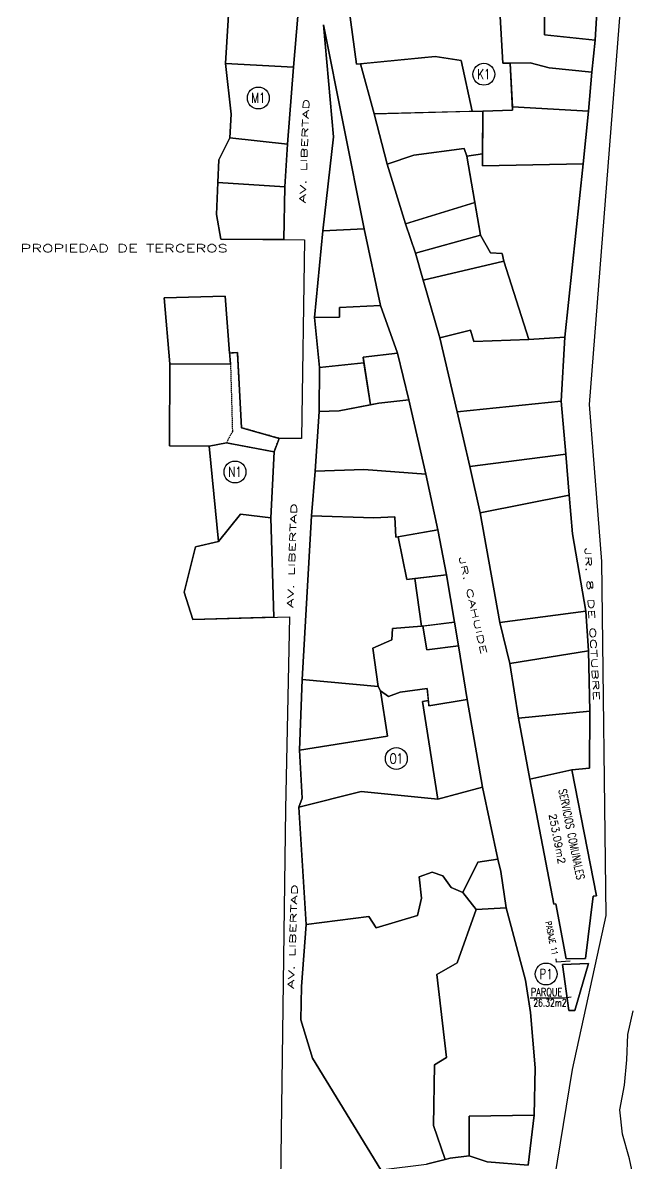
# Model space of a CAD drawing. Extents: x 425265 to 425664, y 8434748 to 8436646.
# Drawn here: x 425342.9 to 425456.7, y 8435354.2 to 8435568 of the extents above; entities that cross this region are included whole.
import ezdxf
from ezdxf.enums import TextEntityAlignment as Align

# ---------------------------------------------------------------- set-up
doc = ezdxf.new("R2010")
doc.units = 0
doc.header["$MEASUREMENT"] = 0
doc.linetypes.add('HIDDEN', pattern=[0.375, 0.25, -0.125])
doc.layers.add('RASTER', color=7, linetype='CONTINUOUS')
doc.styles.add('ROMAND', font='romand.shx')
doc.styles.add('ROMANS', font='romans.shx')

msp = doc.modelspace()

# ---------------------------------------------------------------- linework, layer by layer
at = {"layer": 'RASTER'}
for points in [[(425453.17, 8435217.71), (425444.45, 8435245.84), (425431.75, 8435243.75), (425433.91, 8435231.8), (425415.02, 8435226.97), (425415.78, 8435233.62), (425416.49, 8435234.32), (425413.47, 8435257.78), (425422.53, 8435258.63), (425420.82, 8435268.89), (425405.44, 8435271.18), (425390.24, 8435274.93), (425391.2, 8435311.62), (425424.92, 8435313.05), (425428.57, 8435313.22), (425428.8, 8435306.03), (425443.26, 8435306.61), (425440.83, 8435340.86), (425445.9, 8435371.8), (425452.2, 8435400.66), (425451.4, 8435467.03), (425449.08, 8435496.45), (425456.62, 8435592.87)], [(425381.88, 8435576.62), (425380.88, 8435560.3), (425381.92, 8435550.86), (425381.66, 8435546.37), (425379.62, 8435542.3), (425379.4, 8435538.05), (425379.18, 8435532.06), (425379.99, 8435527.38), (425395.69, 8435527.3), (425395.1, 8435490.03), (425390.95, 8435490.08), (425383.88, 8435492.07), (425383.09, 8435506.15), (425381.64, 8435506.06), (425380.83, 8435516.73), (425369.38, 8435516.44), (425370.4, 8435504.03), (425370.38, 8435488.68), (425377.83, 8435488.61), (425379.53, 8435470.74), (425375.24, 8435469.77), (425373.14, 8435461.27), (425374.76, 8435456.12), (425392.84, 8435456.62), (425392.09, 8435420.6), (425391.13, 8435346.25)], [(425450.63, 8435573.13), (425450.16, 8435564.7), (425449.5, 8435558.73), (425448.92, 8435551.41), (425447.91, 8435541.51), (425444.47, 8435509.04), (425443.79, 8435497.06), (425444.64, 8435487.09), (425445.3, 8435479.42), (425445.92, 8435472.2), (425448.42, 8435457.66), (425448.89, 8435450.28), (425449.16, 8435438.98), (425449.08, 8435428.28), (425445.8, 8435427.93), (425450.38, 8435404.37), (425449.79, 8435404.27), (425448.36, 8435392.61), (425444.72, 8435392.56), (425442.78, 8435402.83), (425442.39, 8435402.75), (425437.88, 8435426.22), (425435.77, 8435437.62), (425434.13, 8435447.89), (425432.3, 8435455.58), (425428.57, 8435476.14), (425426.64, 8435484.83), (425424.29, 8435495.06), (425421.06, 8435508.94), (425417.93, 8435519.75), (425416.46, 8435524.79), (425414.61, 8435530.29), (425411.18, 8435541.47), (425408.73, 8435550.91), (425406.16, 8435560.26), (425405.42, 8435560.19), (425403.62, 8435573.67)], [(425409.99, 8435352.97), (425397.15, 8435373.89), (425395.01, 8435381.08), (425395.11, 8435387.38), (425395.99, 8435398.94), (425394.61, 8435420.95), (425395.25, 8435422.63), (425394.74, 8435431.62), (425395.22, 8435444.91), (425396.98, 8435475.56), (425397.68, 8435483.93), (425398.42, 8435495.1), (425398.46, 8435503.35), (425397.56, 8435512.71), (425399.13, 8435528.99), (425401.08, 8435546.58), (425399.25, 8435567.6), (425406.87, 8435529.35), (425409.92, 8435514.97), (425413.11, 8435506.02), (425415.2, 8435497.27), (425418.44, 8435483.34), (425420.64, 8435472.92), (425422.28, 8435464.53), (425423.79, 8435455.65), (425424.52, 8435451.21), (425426.19, 8435441.15), (425429.03, 8435424.69), (425431.88, 8435411.24), (425432.45, 8435408.91), (425433.48, 8435402.09), (425437.11, 8435388.52), (425438.06, 8435382.49), (425438.9, 8435372.08), (425438.71, 8435363.23), (425437.62, 8435353.89), (425429.89, 8435354.51), (425426.56, 8435355.59), (425422.99, 8435355.16), (425422.02, 8435354.92), (425418.52, 8435354.06)]]:
    msp.add_lwpolyline(points, dxfattribs=at)
for points in [[(425394.96, 8435575.9), (425393.61, 8435559.61), (425392.49, 8435545.2), (425391.97, 8435537.22), (425391.79, 8435527.32), (425379.99, 8435527.38), (425379.18, 8435532.06), (425379.4, 8435538.05), (425379.62, 8435542.3), (425381.66, 8435546.37), (425381.92, 8435550.86), (425380.88, 8435560.3), (425381.88, 8435576.62)], [(425394.96, 8435575.9), (425381.88, 8435576.62), (425380.88, 8435560.3), (425393.61, 8435559.61)], [(425432.1, 8435573.58), (425425.05, 8435573.81), (425413.97, 8435573.23), (425413.72, 8435575.11), (425403.62, 8435573.67), (425405.42, 8435560.19), (425420.15, 8435561.61), (425425.05, 8435560.91), (425427.07, 8435551.37), (425429.12, 8435551.42), (425434.67, 8435551.61), (425434.22, 8435560.4), (425432.82, 8435560.4)], [(425450.16, 8435564.7), (425440.67, 8435565.73), (425440.63, 8435573.38), (425439.44, 8435574.11), (425436.8, 8435574.28), (425432.1, 8435573.58), (425432.82, 8435560.4), (425434.22, 8435560.4), (425437.97, 8435560.47), (425441.54, 8435559.52), (425449.5, 8435558.73)], [(425450.63, 8435573.13), (425440.63, 8435573.38), (425440.67, 8435565.73), (425450.16, 8435564.7)], [(425399.25, 8435567.6), (425401.08, 8435546.58), (425399.13, 8435528.99), (425406.87, 8435529.35)], [(425393.61, 8435559.61), (425380.88, 8435560.3), (425381.92, 8435550.86), (425381.66, 8435546.37), (425392.49, 8435545.2)], [(425425.05, 8435560.91), (425420.15, 8435561.61), (425406.16, 8435560.26), (425408.73, 8435550.91), (425427.07, 8435551.37)], [(425449.5, 8435558.73), (425441.54, 8435559.52), (425437.97, 8435560.47), (425434.22, 8435560.4), (425434.64, 8435552.21), (425448.92, 8435551.41)], [(425448.92, 8435551.41), (425434.64, 8435552.21), (425434.67, 8435551.61), (425429.12, 8435551.42), (425429.01, 8435541.12), (425447.91, 8435541.51)], [(425429.12, 8435551.42), (425408.73, 8435550.91), (425411.18, 8435541.47), (425416.16, 8435543.13), (425425.57, 8435544.38), (425426.11, 8435542.98), (425429.04, 8435543.37)], [(425392.49, 8435545.2), (425381.66, 8435546.37), (425379.62, 8435542.3), (425379.4, 8435538.05), (425391.97, 8435537.22)], [(425411.18, 8435541.47), (425414.61, 8435530.29), (425427.6, 8435534.3), (425426.11, 8435542.98), (425425.57, 8435544.38), (425416.16, 8435543.13)], [(425447.91, 8435541.51), (425429.01, 8435541.12), (425429.04, 8435543.37), (425426.11, 8435542.98), (425428.66, 8435528.14), (425430.55, 8435524.85), (425432.75, 8435524.72), (425433.06, 8435523.31), (425437.73, 8435508.63), (425444.47, 8435509.04)], [(425391.97, 8435537.22), (425379.4, 8435538.05), (425379.18, 8435532.06), (425379.99, 8435527.38), (425391.79, 8435527.32)], [(425427.6, 8435534.3), (425414.61, 8435530.29), (425416.46, 8435524.79), (425428.66, 8435528.14)], [(425406.87, 8435529.35), (425399.13, 8435528.99), (425397.56, 8435512.71), (425402.26, 8435512.76), (425402.23, 8435514.61), (425409.92, 8435514.97)], [(425432.75, 8435524.72), (425430.55, 8435524.85), (425428.66, 8435528.14), (425416.46, 8435524.79), (425417.93, 8435519.75), (425433.06, 8435523.31)], [(425433.06, 8435523.31), (425417.93, 8435519.75), (425421.06, 8435508.94), (425426.79, 8435510.34), (425427.39, 8435508.22), (425437.73, 8435508.63)], [(425380.83, 8435516.73), (425369.38, 8435516.44), (425370.4, 8435504.03), (425381.8, 8435503.97)], [(425380.83, 8435516.73), (425381.64, 8435506.06), (425383.09, 8435506.15), (425383.88, 8435492.07), (425390.95, 8435490.08), (425389.96, 8435487.57), (425389.36, 8435475.18), (425389.9, 8435456.54), (425374.76, 8435456.12), (425373.14, 8435461.27), (425375.24, 8435469.77), (425379.53, 8435470.74), (425377.83, 8435488.61), (425370.38, 8435488.68), (425370.4, 8435504.03), (425369.38, 8435516.44)], [(425409.92, 8435514.97), (425402.23, 8435514.61), (425402.26, 8435512.76), (425397.56, 8435512.71), (425398.46, 8435503.35), (425406.81, 8435504.24), (425406.65, 8435505.28), (425413.11, 8435506.02)], [(425427.39, 8435508.22), (425426.79, 8435510.34), (425421.06, 8435508.94), (425424.29, 8435495.06), (425443.79, 8435497.06), (425444.47, 8435509.04), (425437.73, 8435508.63)], [(425370.38, 8435488.68), (425377.83, 8435488.61), (425381.02, 8435489.26), (425389.96, 8435487.57), (425390.95, 8435490.08), (425383.88, 8435492.07), (425383.09, 8435506.15), (425381.64, 8435506.06), (425381.8, 8435503.97), (425370.4, 8435504.03)], [(425413.11, 8435506.02), (425406.65, 8435505.28), (425408.01, 8435496.38), (425409.62, 8435496.7), (425415.2, 8435497.27)], [(425406.81, 8435504.24), (425398.46, 8435503.35), (425398.42, 8435495.1), (425402.17, 8435495.23), (425408.01, 8435496.38)], [(425415.2, 8435497.27), (425409.62, 8435496.7), (425402.17, 8435495.23), (425398.42, 8435495.1), (425397.68, 8435483.93), (425406.77, 8435484.21), (425418.44, 8435483.34)], [(425443.79, 8435497.06), (425424.29, 8435495.06), (425426.64, 8435484.83), (425444.64, 8435487.09)], [(425389.96, 8435487.57), (425381.02, 8435489.26), (425377.83, 8435488.61), (425379.53, 8435470.74), (425383.7, 8435475.85), (425389.36, 8435475.18)], [(425444.64, 8435487.09), (425426.64, 8435484.83), (425428.57, 8435476.14), (425445.3, 8435479.42)], [(425418.44, 8435483.34), (425406.77, 8435484.21), (425397.68, 8435483.93), (425396.98, 8435475.56), (425408.68, 8435475.19), (425412.62, 8435475.36), (425412.8, 8435471.57), (425420.64, 8435472.92)], [(425445.92, 8435472.2), (425445.3, 8435479.42), (425428.57, 8435476.14), (425432.3, 8435455.58), (425448.42, 8435457.66)], [(425389.36, 8435475.18), (425383.7, 8435475.85), (425379.53, 8435470.74), (425375.24, 8435469.77), (425373.14, 8435461.27), (425374.76, 8435456.12), (425389.9, 8435456.54)], [(425395.22, 8435444.91), (425409.5, 8435443.56), (425408.48, 8435450.74), (425412.06, 8435452.3), (425412.15, 8435454.44), (425417.63, 8435454.88), (425416.32, 8435463.79), (425414.88, 8435463.61), (425413.24, 8435471.64), (425412.8, 8435471.57), (425412.62, 8435475.36), (425408.68, 8435475.19), (425396.98, 8435475.56)], [(425420.64, 8435472.92), (425413.24, 8435471.64), (425414.88, 8435463.61), (425422.28, 8435464.53)], [(425422.28, 8435464.53), (425416.32, 8435463.79), (425417.63, 8435454.88), (425423.79, 8435455.65)], [(425448.42, 8435457.66), (425432.3, 8435455.58), (425434.13, 8435447.89), (425448.89, 8435450.28)], [(425423.79, 8435455.65), (425417.83, 8435454.91), (425418.57, 8435450.47), (425424.52, 8435451.21)], [(425424.52, 8435451.21), (425418.57, 8435450.47), (425417.83, 8435454.91), (425417.63, 8435454.88), (425412.15, 8435454.44), (425412.06, 8435452.3), (425408.48, 8435450.74), (425409.5, 8435443.56), (425409.9, 8435442.75), (425411.41, 8435441.69), (425413.57, 8435442.48), (425418.67, 8435443.18), (425418.99, 8435439.95), (425426.19, 8435441.15)], [(425448.89, 8435450.28), (425434.13, 8435447.89), (425435.77, 8435437.62), (425449.16, 8435438.98)], [(425409.9, 8435442.75), (425409.5, 8435443.56), (425395.22, 8435444.91), (425394.74, 8435431.62), (425411.23, 8435434.26)], [(425395.25, 8435422.63), (425394.61, 8435420.95), (425406.3, 8435423.88), (425420.68, 8435422.43), (425417.81, 8435440.76), (425418.89, 8435440.94), (425418.67, 8435443.18), (425413.57, 8435442.48), (425411.41, 8435441.69), (425409.9, 8435442.75), (425411.23, 8435434.26), (425394.74, 8435431.62)], [(425426.19, 8435441.15), (425418.99, 8435439.95), (425418.89, 8435440.94), (425417.81, 8435440.76), (425420.68, 8435422.43), (425429.03, 8435424.69)], [(425449.16, 8435438.98), (425435.77, 8435437.62), (425437.88, 8435426.22), (425445.8, 8435427.93), (425449.08, 8435428.28)], [(425445.8, 8435427.93), (425437.88, 8435426.22), (425442.39, 8435402.75), (425442.78, 8435402.83), (425444.72, 8435392.56), (425448.36, 8435392.61), (425449.79, 8435404.27), (425450.38, 8435404.37)], [(425429.03, 8435424.69), (425420.68, 8435422.43), (425406.3, 8435423.88), (425394.61, 8435420.95), (425395.99, 8435398.94), (425407.74, 8435400.44), (425409.09, 8435398.33), (425416.85, 8435400.67), (425417.59, 8435403.89), (425417.18, 8435407.92), (425419.58, 8435408.8), (425421.61, 8435408.1), (425423.15, 8435405.88), (425425.37, 8435404.97), (425428.13, 8435410.63), (425431.88, 8435411.24)], [(425432.45, 8435408.91), (425431.88, 8435411.24), (425428.13, 8435410.63), (425425.37, 8435404.97), (425427.84, 8435401.76), (425433.48, 8435402.09)], [(425420.47, 8435389.58), (425424.28, 8435391.78), (425427.84, 8435401.76), (425425.37, 8435404.97), (425423.15, 8435405.88), (425421.61, 8435408.1), (425419.58, 8435408.8), (425417.18, 8435407.92), (425417.59, 8435403.89), (425416.85, 8435400.67), (425409.09, 8435398.33), (425407.74, 8435400.44), (425395.99, 8435398.94), (425395.11, 8435387.38), (425395.01, 8435381.08), (425397.15, 8435373.89), (425409.99, 8435352.97), (425418.52, 8435354.06), (425422.02, 8435354.92), (425419.83, 8435361.3), (425420.03, 8435372.7), (425422.31, 8435374.04)], [(425437.11, 8435388.52), (425433.48, 8435402.09), (425427.84, 8435401.76), (425424.28, 8435391.78), (425420.47, 8435389.58), (425422.31, 8435374.04), (425420.03, 8435372.7), (425419.83, 8435361.3), (425422.02, 8435354.92), (425422.99, 8435355.16), (425426.56, 8435355.59), (425426.51, 8435363.04), (425438.71, 8435363.23), (425438.9, 8435372.08), (425438.06, 8435382.49)], [(425448.93, 8435391.67), (425444.03, 8435391.47), (425445.2, 8435382.85), (425446.35, 8435382.83)], [(425448.93, 8435391.67), (425446.35, 8435382.83), (425445.2, 8435382.85), (425444.03, 8435391.47)], [(425438.71, 8435363.23), (425426.51, 8435363.04), (425426.56, 8435355.59), (425429.89, 8435354.51), (425437.62, 8435353.89)]]:
    msp.add_lwpolyline(points, close=True, dxfattribs=at)
at = {"layer": 'RASTER', "linetype": 'HIDDEN'}
msp.add_lwpolyline([(425390.95, 8435490.08), (425383.88, 8435492.07), (425383.09, 8435506.15), (425381.64, 8435506.06), (425381.8, 8435503.97), (425382.16, 8435491.37), (425381.02, 8435489.26), (425389.96, 8435487.57)], close=True, dxfattribs=at)
at = {"layer": 'RASTER', "color": 8}
for points in [[(425445.47, 8435392.09), (425442.9, 8435391.93), (425442.83, 8435392.56)], [(425437.96, 8435385.25), (425444.3, 8435385.23), (425445.68, 8435385.42)], [(425457.6, 8435350.4), (425456.57, 8435355.04), (425455.27, 8435359.66), (425454.77, 8435364.25), (425455.62, 8435368.85), (425456.06, 8435373.62), (425456.28, 8435378.37), (425457.28, 8435382.82)]]:
    msp.add_lwpolyline(points, dxfattribs=at)
at = {"layer": 'RASTER'}
for centre in [(425429.29, 8435558.31), (425387.02, 8435553.87), (425382.65, 8435483.78), (425412.88, 8435430.07), (425440.95, 8435389.69)]:
    msp.add_circle(centre, 2.05, dxfattribs=at)

# ---------------------------------------------------------------- texts
at = {"layer": 'RASTER', "style": 'ROMAND'}
for s, height, width, p in [('K1', 1.875, 0.75, (425429.29, 8435558.31)), ('M1', 1.875, 0.75, (425387.02, 8435553.87)), ('PROPIEDAD DE TERCEROS', 1.5, 1.5, (425361.87, 8435525.69)), ('N1', 1.875, 0.75, (425382.65, 8435483.78)), ('O1', 1.875, 0.75, (425412.88, 8435430.07)), ('P1', 1.875, 0.75, (425440.95, 8435389.69)), ('PARQUE', 1.5, 0.75, (425441.06, 8435386.24))]:
    msp.add_text(s, height=height, dxfattribs=dict(at, width=width)).set_placement(p, align=Align.MIDDLE)
for s, rotation, width, p in [('AV. LIBERTAD', 87.8686, 2, (425395.84, 8435534.11)), ('AV. LIBERTAD', 87.8686, 2, (425393.54, 8435458.31)), ('JR. 8 DE OCTUBRE', 273.3818, 2, (425448.19, 8435469.56)), ('JR. CAHUIDE', 282.9767, 2, (425424.58, 8435467.77)), ('AV. LIBERTAD', 87.8686, 2, (425393.66, 8435386.91)), ('PASAJE 11', 281.9958, 0.75, (425440.79, 8435399.44))]:
    msp.add_text(s, height=1.125, rotation=rotation, dxfattribs=dict(at, width=width)).set_placement(p)
at = {"layer": 'RASTER', "style": 'ROMAND', "width": 0.75}
msp.add_text('SERVICIOS COMUNALES', height=1.5, rotation=281.5195, dxfattribs=at).set_placement((425445.74, 8435415.87), align=Align.MIDDLE)
at = {"layer": 'RASTER', "style": 'ROMANS'}
msp.add_text('253.09m2', height=1.387, rotation=280.8453, dxfattribs=at).set_placement((425443.05, 8435415.03), align=Align.MIDDLE_CENTER)
at = {"layer": 'RASTER', "style": 'ROMANS', "width": 0.75}
msp.add_text('26.32m2', height=1.387, dxfattribs=at).set_placement((425441.68, 8435384.31), align=Align.MIDDLE_CENTER)

doc.saveas('drawing.dxf')
